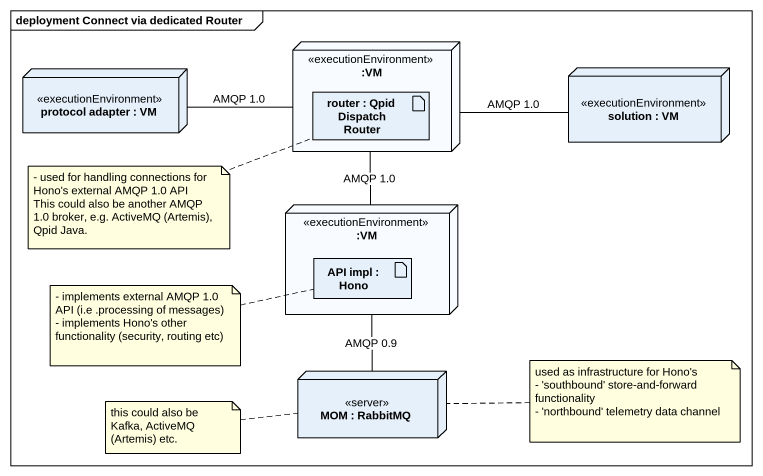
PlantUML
@startuml
mainframe deployment Connect via dedicated Router
node "protocol adapter : VM" as protocol_adapter <<executionEnvironment>>
node ":VM" as VM <<executionEnvironment>> {
  artifact "router : Qpid Dispatch Router" as router
}
node "solution : VM" as solution <<executionEnvironment>>
node ":VM" as VM_2 <<executionEnvironment>> {
  artifact "API impl : Hono" as API_impl
}
node "MOM : RabbitMQ" as MOM <<server>>
protocol_adapter -right- VM : AMQP 1.0
VM -right- solution : AMQP 1.0
VM -- VM_2 : AMQP 1.0
VM_2 -- MOM : AMQP 0.9
note left of router
  - used for handling connections for Hono's external AMQP 1.0 API
  This could also be another AMQP 1.0 broker, e.g. ActiveMQ (Artemis), Qpid Java.
end note
note left of API_impl
  - implements external AMQP 1.0 API (i.e .processing of messages)
  - implements Hono's other functionality (security, routing etc)
end note
note right of MOM
  used as infrastructure for Hono's
  - 'southbound' store-and-forward functionality
  - 'northbound' telemetry data channel
end note
note left of MOM : this could also be Kafka, ActiveMQ (Artemis) etc.
@enduml
